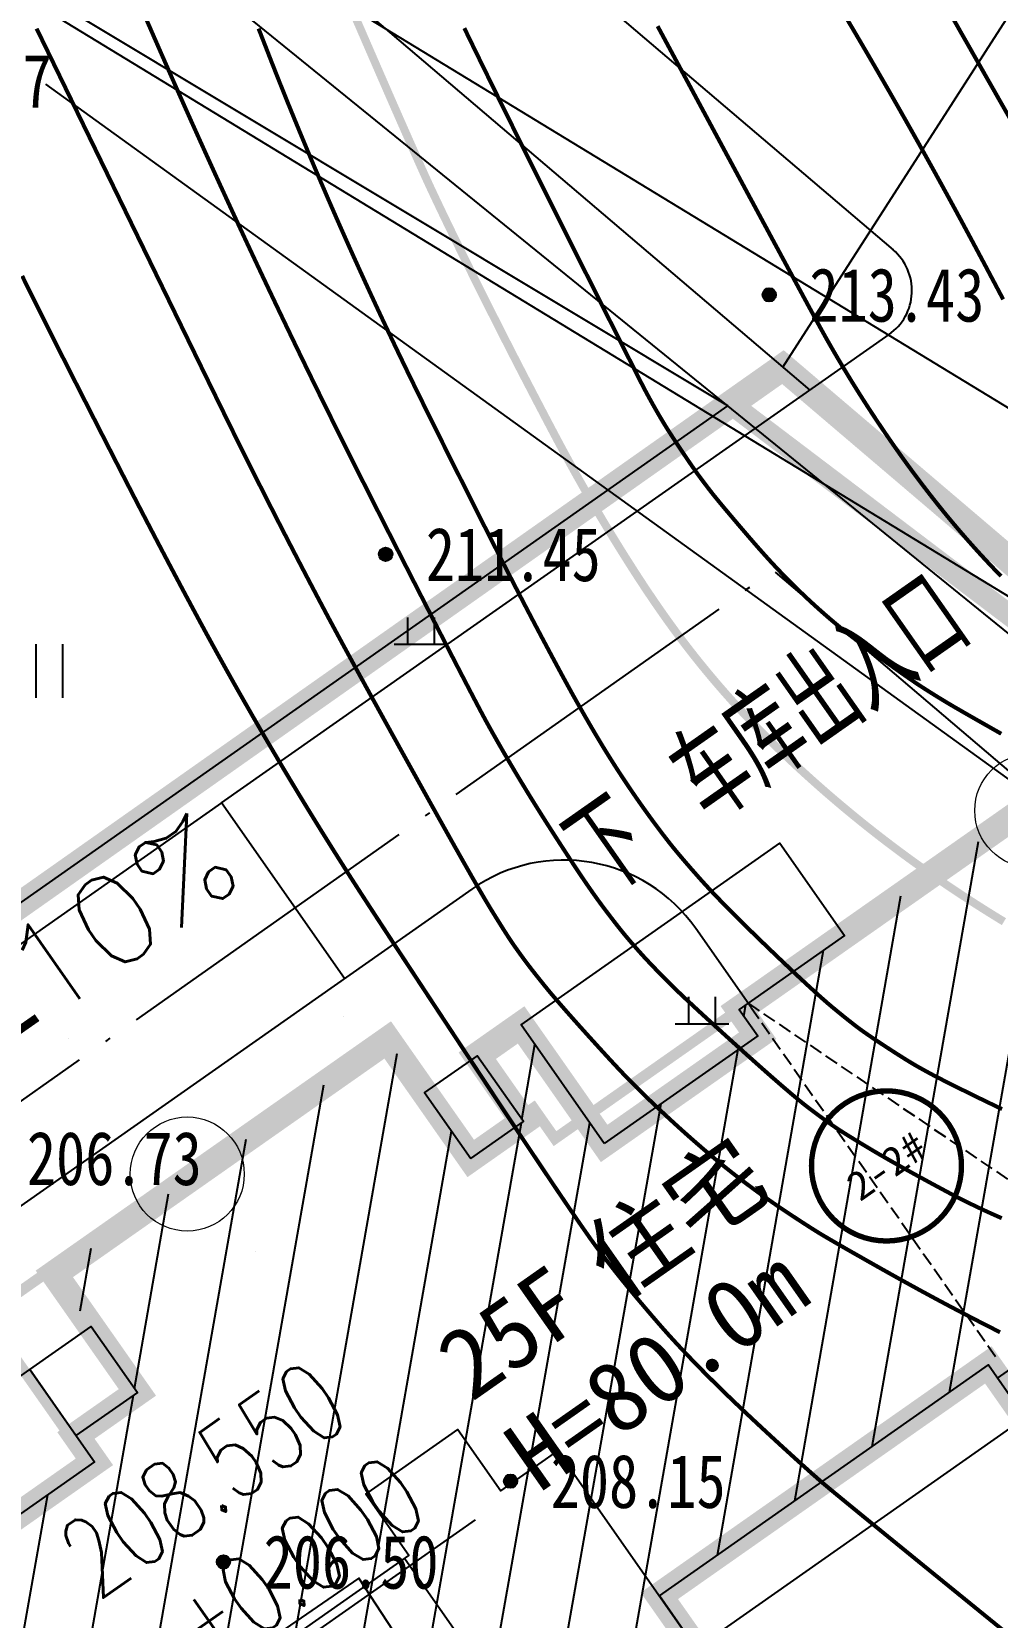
# Model space of a CAD drawing. Extents: x 36524600 to 36525730, y 2746759 to 2747713.
# Drawn here: x 36525026.23 to 36525044.26, y 2747404.21 to 2747433.79 of the extents above; entities that cross this region are included whole.
import ezdxf
from ezdxf.enums import TextEntityAlignment as Align

# ---------------------------------------------------------------- set-up
doc = ezdxf.new("R2010")
doc.units = 0
doc.header["$LTSCALE"] = 1000
doc.header["$MEASUREMENT"] = 0
for name, pattern in [('DASH', [0.35, 0.25, -0.1]), ('DOTE', [2.4200000000000004, 2, -0.2, 0.02, -0.2]), ('X2', [10, 8, -2])]:
    doc.linetypes.add(name, pattern=pattern)
for name, color, linetype in [('0-用地红线', 1, 'DOTE'), ('0-规划地下室', 2, 'Continuous'), ('0-规划建筑', 34, 'Continuous'), ('0-规划道路', 4, 'Continuous'), ('DGX', 251, 'Continuous'), ('DIM_COOR', 3, 'Continuous'), ('DIM_ELEV', 3, 'Continuous'), ('DIM_IDEN', 3, 'Continuous'), ('DIM_SYMB', 3, 'Continuous'), ('DLSS', 4, 'Continuous'), ('DMTZ', 3, 'Continuous'), ('GCD', 252, 'Continuous'), ('GXYZ', 2, 'Continuous'), ('PP-COM', 7, 'Continuous'), ('PP-DX-PT', 251, 'Continuous'), ('PUB_TEXT', 7, 'Continuous'), ('ZBTZ', 3, 'Continuous'), ('纵断_分栏线', 5, 'Continuous')]:
    doc.layers.add(name, color=color, linetype=linetype)
doc.layers.add('详细勘察布点方案1', color=96, linetype='Continuous', lineweight=5)
doc.styles.add('_TCH_DIM', font='SIMPLEX', dxfattribs={"bigfont": 'GBCBIG'})
doc.styles.add('正等线体', font='宋体.shx', dxfattribs={"bigfont": '@@gbcbig.shx'})
doc.styles.add('黑体', font='simhei.ttf')
doc.linetypes.add('10421', pattern='A,2,[150,AAA.SHX,S=0.5,R=0,X=0,Y=0.5],1e-11', length=2.00000000001)
doc.linetypes.add('1161', pattern='A,0,[149,AAA.SHX,S=0.15,R=0,X=0,Y=0],-1.6', length=1.6)
doc.linetypes.add('536', pattern='A,9.4,[169,AAA.SHX,S=1,R=0,X=0,Y=0.15],0.6', length=10)

# ---------------------------------------------------------------- blocks, each defined once
blk = doc.blocks.new('A$C0AB94B1E')
h = blk.add_hatch()
h.set_pattern_fill('ANSI31', color=253, scale=10)
h.set_pattern_definition([(45, (0, 0), (-0.8838834764831843, 0.8838834764831844), [])])
h.paths.add_polyline_path([(3.50000000372529, -2.250000007450581), (3.49999999627471, -1.05000001937151), (10.99999807029963, -1.049999993294477), (10.99999805912375, -2.249999992549419), (17.80000000074506, -2.25000000372529), (17.80000000819564, 3.849999994039536), (17.80000045523047, 3.849999982863665), (17.79999954625964, 7.049999997019768), (10.99999902397394, 7.049999989569187), (10.99999919906259, 6.4499999769032), (7.500000007450581, 6.449999995529652), (7.500000007450581, 9.149999991059303), (6.49999999627471, 9.149999983608723), (6.5, 7.649999976158142), (5.299996089190245, 7.649999979883432), (5.299996104091406, 10.34999999403954), (-2.299999997019768, 10.34999999403954), (-2.299999997019768, 7.649999983608723), (-3.700000006705523, 7.649999976158142), (-3.700000006705523, 7.049999985843897), (-9.49999999254942, 7.049999993294477), (-9.5, 7.049999997019768), (-14.49999999627471, 7.049999978393316), (-14.50000001117587, -2.250000014901161), (-10.70000000670552, -2.250000018626451), (-10.69999999925494, -1.05000001937151), (-3.49999999627471, -1.05000001937151), (-3.50000000372529, -2.250000014901161)])
at = {"layer": '0-规划建筑'}
blk.add_line((13.99999805912375, -1.349999994039536), (13.99999805912375, -2.25), dxfattribs=at)
at = {"layer": '0-规划建筑', "const_width": 0.5}
blk.add_lwpolyline([(3.50000000372529, -2.250000007450581), (3.49999999627471, -1.05000001937151), (10.99999807029963, -1.049999993294477), (10.99999805912375, -2.249999992549419), (17.80000000074506, -2.25000000372529), (17.80000000819564, 3.849999994039536), (17.80000045523047, 3.849999982863665), (17.79999954625964, 7.049999997019768), (10.99999902397394, 7.049999989569187), (10.99999919906259, 6.4499999769032), (7.500000007450581, 6.449999995529652), (7.500000007450581, 9.149999991059303), (6.49999999627471, 9.149999983608723), (6.5, 7.649999976158142), (5.299996089190245, 7.649999979883432), (5.299996104091406, 10.34999999403954), (-2.299999997019768, 10.34999999403954), (-2.299999997019768, 7.649999983608723), (-3.700000006705523, 7.649999976158142), (-3.700000006705523, 7.049999985843897), (-9.49999999254942, 7.049999993294477), (-9.5, 7.049999997019768), (-14.49999999627471, 7.049999978393316), (-14.50000001117587, -2.250000014901161), (-10.70000000670552, -2.250000018626451), (-10.69999999925494, -1.05000001937151), (-3.49999999627471, -1.05000001937151), (-3.50000000372529, -2.250000014901161)], close=True, dxfattribs=at)
at = {"layer": '0-规划建筑'}
for points in [[(-10.09999901801348, 9.149999506771564), (-3.700000006705523, 9.149999488145113), (-3.700000006705523, 7.049999985843897), (-10.09999902918935, 7.049999978393316)], [(-3.700000006705523, 9.149999488145113), (-2.299999993294477, 9.149999506771564), (-2.299999997019768, 7.649999983608723), (-3.700000006705523, 7.649999976158142)], [(5.299996089190245, 7.649999979883432), (6.5, 7.649999976158142), (6.49999999627471, 9.149999983608723), (5.299996100366116, 9.149999994784594)], [(7.500000007450581, 6.449999995529652), (7.500000007450581, 9.149999991059303), (13.40000006183982, 9.149999994784594), (13.40000488609076, 7.050000958144665), (10.99999805167317, 7.049999989569187), (10.99999805539846, 6.449999988079071)], [(-14.49999999627471, 7.049999978393316), (-9.5, 7.049999997019768), (-9.49999999254942, 3.849999990314245), (-14.49999999254942, 3.849999994039536)], [(-10.69999999552965, -1.05000001937151), (-3.500003688037395, -1.05000001937151), (-3.500003688037395, -2.249993093311787), (-10.69999999925494, -2.249993093311787)], [(10.99999806657434, -2.249999988824129), (3.50000000372529, -2.250000007450581), (3.49999999627471, -1.05000001937151), (10.99999807029963, -1.049999993294477)], [(-14.49999999254942, -1.350000008940697), (-10.69999999552965, -1.350000008940697), (-10.70000001043081, -2.250000022351742), (-14.49999999627471, -2.250000007450581)], [(10.99999805912375, -1.349999990314245), (17.80000000447035, -1.350000001490116), (17.80000000447035, -2.250000007450581), (10.99999806657434, -2.249999988824129)]]:
    blk.add_lwpolyline(points, close=True, dxfattribs=at)
for points in [[(-3.50000000372529, -2.250000014901161), (-3.499999992549419, 2.249999992549419), (0.09999999776482582, 2.249999985098839), (0.1000000052154064, 3.649999994784594), (2.199999995529652, 3.649999979883432), (2.200000006705523, 2.24999999627471), (3.500000007450581, 2.249999992549419), (3.500013515353203, -2.250000014901161)], [(-1.117587089538574e-08, -2.250000022351742), (3.725290298461914e-09, 2.249999988824129)]]:
    blk.add_lwpolyline(points, dxfattribs=at)
blk = doc.blocks.new('gc121')
at = {"color": 253}
for p, q in [((-0.5, -1), (-0.5, 1)), ((0.5, -1), (0.5, 1))]:
    blk.add_line(p, q, dxfattribs=at)
blk = doc.blocks.new('gc200')
h = blk.add_hatch(color=256)
edge = h.paths.add_edge_path()
edge.add_arc((0, -5.551115123125783e-17), 0.2500000000000001, 0, 360)
blk.add_circle((0, -5.551115123125783e-17), 0.2500000000000001)
blk = doc.blocks.new('dxt')
at = {"color": 253}
for p, q in [((36525033.24688219, 2747422.862805817, 212.0192870967021), (36525033.24688219, 2747422.362805817, 212.0192870967021)), ((36525033.74688219, 2747422.862805817, 212.0192870967021), (36525033.74688219, 2747422.362805817, 212.0192870967021)), ((36525032.99688219, 2747422.362805817, 212.0192870967021), (36525033.99688219, 2747422.362805817, 212.0192870967021)), ((36525038.49288545, 2747415.783216777, 212.8503412403397), (36525038.49288545, 2747415.283216777, 212.8503412403397)), ((36525038.99288545, 2747415.783216777, 212.8503412403397), (36525038.99288545, 2747415.283216777, 212.8503412403397)), ((36525038.24288545, 2747415.283216777, 212.8503412403397), (36525039.24288545, 2747415.283216777, 212.8503412403397))]:
    blk.add_line(p, q, dxfattribs=at)
at = {"color": 253, "linetype": 'Continuous', "const_width": 0.4, "flags": 128}
blk.add_lwpolyline([(36524922.61604883, 2747344.93800692), (36524949.84980333, 2747323.482457898), (36524956.19041754, 2747318.343128236), (36524981.12086248, 2747317.662737185), (36525049.0057507, 2747365.698391124), (36525057.08024363, 2747371.411938842), (36525063.17909683, 2747376.968154898), (36525066.0013711, 2747404.762423917), (36525064.28671034, 2747407.911012086), (36525064.28671034, 2747407.911012086), (36525039.283, 2747426.847)], close=True, dxfattribs=at)
at = {"layer": 'DGX', "color": 253, "linetype": 'Continuous', "flags": 128}
for points, const_width in [([(36525044.40997045, 2747403.935462628), (36525043.57094313, 2747404.616828216), (36525042.84927545, 2747405.203478874), (36525042.24496739, 2747405.6954146), (36525041.75801897, 2747406.092635396), (36525041.38843019, 2747406.395141261), (36525041.13620103, 2747406.602932195), (36525041.00133152, 2747406.716008198), (36525040.92064678, 2747406.786132635), (36525040.83097196, 2747406.865068872), (36525040.73230707, 2747406.95281691), (36525040.6246521, 2747407.049376748), (36525040.50800706, 2747407.154748386), (36525040.38237195, 2747407.268931824), (36525040.24774676, 2747407.391927063), (36525040.10413149, 2747407.523734101), (36525039.95977085, 2747407.65680703), (36525039.82290953, 2747407.78359994), (36525039.69354753, 2747407.904112831), (36525039.57168485, 2747408.018345702), (36525039.4573215, 2747408.126298555), (36525039.35045747, 2747408.227971388), (36525039.25109276, 2747408.323364201), (36525039.15922737, 2747408.412476996), (36525039.07323205, 2747408.496591686), (36525038.99147752, 2747408.576990187), (36525038.91396379, 2747408.653672497), (36525038.84069085, 2747408.726638619), (36525038.77165871, 2747408.79588855), (36525038.70686737, 2747408.861422292), (36525038.64631683, 2747408.923239845), (36525038.59000708, 2747408.981341207), (36525038.53591073, 2747409.037671761), (36525038.48200037, 2747409.094176884), (36525038.42827599, 2747409.150856577), (36525038.37473761, 2747409.20771084), (36525038.32138521, 2747409.264739674), (36525038.2682188, 2747409.321943077), (36525038.21523838, 2747409.379321051), (36525038.16244397, 2747409.436873595), (36525038.106744, 2747409.498372254), (36525038.04504696, 2747409.567588574), (36525037.97735284, 2747409.644522553), (36525037.90366165, 2747409.729174193), (36525037.82397339, 2747409.821543494), (36525037.73828806, 2747409.921630455), (36525037.64660565, 2747410.029435076), (36525037.54892617, 2747410.144957358), (36525037.44869483, 2747410.264691575), (36525037.34935683, 2747410.385132003), (36525037.25091218, 2747410.506278641), (36525037.15336088, 2747410.62813149), (36525037.05670293, 2747410.750690549), (36525036.96093833, 2747410.873955819), (36525036.86606707, 2747410.997927299), (36525036.77208916, 2747411.12260499), (36525036.65568864, 2747411.283228737), (36525036.49354956, 2747411.515038385), (36525036.28567192, 2747411.818033935), (36525036.03205571, 2747412.192215386), (36525035.73270093, 2747412.637582739), (36525035.38760759, 2747413.154135993), (36525034.99677569, 2747413.741875148), (36525034.56020521, 2747414.400800205), (36525034.12131052, 2747415.064652674), (36525033.72350595, 2747415.667174066), (36525033.36679151, 2747416.208364382), (36525033.05116718, 2747416.688223621), (36525032.77663298, 2747417.106751783), (36525032.5431889, 2747417.463948869), (36525032.35083494, 2747417.759814877), (36525032.1995711, 2747417.994349809), (36525032.06918347, 2747418.198425552), (36525031.93945811, 2747418.402913991), (36525031.81039503, 2747418.607815129), (36525031.68199424, 2747418.813128964), (36525031.55425572, 2747419.018855496), (36525031.42717948, 2747419.224994726), (36525031.30076551, 2747419.431546654), (36525031.17501384, 2747419.638511279), (36525031.04992965, 2747419.845879998), (36525030.92551815, 2747420.053644207), (36525030.80177934, 2747420.261803907), (36525030.67871324, 2747420.470359097), (36525030.55631983, 2747420.679309778), (36525030.43459912, 2747420.88865595), (36525030.31355111, 2747421.098397612), (36525030.19317578, 2747421.308534764), (36525030.07347814, 2747421.519058671), (36525029.95446316, 2747421.729960599), (36525029.83613086, 2747421.941240547), (36525029.71848121, 2747422.152898515), (36525029.60151424, 2747422.364934503), (36525029.48522993, 2747422.577348512), (36525029.36962829, 2747422.79014054), (36525029.25470932, 2747423.003310589), (36525029.14022373, 2747423.216915311), (36525029.02592226, 2747423.431011361), (36525028.91180491, 2747423.645598737), (36525028.79787167, 2747423.860677441), (36525028.68412255, 2747424.076247471), (36525028.57055754, 2747424.292308828), (36525028.45717666, 2747424.508861513), (36525028.34397987, 2747424.725905524), (36525028.22510921, 2747424.954830253), (36525028.09470668, 2747425.207025089), (36525027.95277227, 2747425.482490033), (36525027.79930598, 2747425.781225084), (36525027.6343078, 2747426.103230243), (36525027.45777775, 2747426.448505509), (36525027.26971582, 2747426.817050883), (36525027.07012201, 2747427.208866364), (36525026.8652235, 2747427.612546408), (36525026.66124745, 2747428.016685469), (36525026.45819386, 2747428.421283546), (36525026.25606275, 2747428.826340641), (36525026.05485409, 2747429.231856752)], 0.075), ([(36525044.30885465, 2747409.530160014), (36525044.21317574, 2747409.578435336), (36525044.11759657, 2747409.62691094), (36525044.02211881, 2747409.675585977), (36525043.92674412, 2747409.724459601), (36525043.8314725, 2747409.773531812), (36525043.73630397, 2747409.82280261), (36525043.64123851, 2747409.872271995), (36525043.54627612, 2747409.921939966), (36525043.45141681, 2747409.971806525), (36525043.35666058, 2747410.021871671), (36525043.26200908, 2747410.072134529), (36525043.16746395, 2747410.122594224), (36525043.0730252, 2747410.173250758), (36525042.97869283, 2747410.224104129), (36525042.88446683, 2747410.275154338), (36525042.79034722, 2747410.326401385), (36525042.69633397, 2747410.377845269), (36525042.60242712, 2747410.429485991), (36525042.50588234, 2747410.48285073), (36525042.40395536, 2747410.539466667), (36525042.29664616, 2747410.599333801), (36525042.18395475, 2747410.662452132), (36525042.06588113, 2747410.72882166), (36525041.94242531, 2747410.798442386), (36525041.81358728, 2747410.871314309), (36525041.67936703, 2747410.947437429), (36525041.5479776, 2747411.022178516), (36525041.42763203, 2747411.09090434), (36525041.31833032, 2747411.153614901), (36525041.22007246, 2747411.210310198), (36525041.13285846, 2747411.260990233), (36525041.0566883, 2747411.305655005), (36525040.99156201, 2747411.344304514), (36525040.93747956, 2747411.376938758), (36525040.88602024, 2747411.408630688), (36525040.82876331, 2747411.444453251), (36525040.76570875, 2747411.484406445), (36525040.69685659, 2747411.52849027), (36525040.62220681, 2747411.576704729), (36525040.54175942, 2747411.629049819), (36525040.45551442, 2747411.685525542), (36525040.3634718, 2747411.746131897), (36525040.26875811, 2747411.809121124), (36525040.17449989, 2747411.872745465), (36525040.08069716, 2747411.937004919), (36525039.98734988, 2747412.001899486), (36525039.89445809, 2747412.067429167), (36525039.80202177, 2747412.13359396), (36525039.71004093, 2747412.200393868), (36525039.61851556, 2747412.267828888), (36525039.5274933, 2747412.335929298), (36525039.43702179, 2747412.404725375), (36525039.34710104, 2747412.474217118), (36525039.25773104, 2747412.544404527), (36525039.16891178, 2747412.615287602), (36525039.08064328, 2747412.686866344), (36525038.99292553, 2747412.759140753), (36525038.90575853, 2747412.832110827), (36525038.81941102, 2747412.905319397), (36525038.73415171, 2747412.978309292), (36525038.64998061, 2747413.051080512), (36525038.56689773, 2747413.123633057), (36525038.48490307, 2747413.195966927), (36525038.40399661, 2747413.268082121), (36525038.32417836, 2747413.339978641), (36525038.24544833, 2747413.411656485), (36525038.16886856, 2747413.481944297), (36525038.09550113, 2747413.549670718), (36525038.02534603, 2747413.614835748), (36525037.95840327, 2747413.677439386), (36525037.89467283, 2747413.737481635), (36525037.83415473, 2747413.794962493), (36525037.77684896, 2747413.84988196), (36525037.72275553, 2747413.902240036), (36525037.67035386, 2747413.953403085), (36525037.6181234, 2747414.00473747), (36525037.56606413, 2747414.056243191), (36525037.51417609, 2747414.107920248), (36525037.46245924, 2747414.159768641), (36525037.41091359, 2747414.211788371), (36525037.35953914, 2747414.263979436), (36525037.30833592, 2747414.316341838), (36525037.2520939, 2747414.3747256), (36525037.18560313, 2747414.444980749), (36525037.10886358, 2747414.527107284), (36525037.02187528, 2747414.621105205), (36525036.92463822, 2747414.726974512), (36525036.81715239, 2747414.844715206), (36525036.6994178, 2747414.974327285), (36525036.57143444, 2747415.115810751), (36525036.44286975, 2747415.258703644), (36525036.32339114, 2747415.392544006), (36525036.21299862, 2747415.517331836), (36525036.11169219, 2747415.633067135), (36525036.01947184, 2747415.739749902), (36525035.93633758, 2747415.837380138), (36525035.86228941, 2747415.925957843), (36525035.79732732, 2747416.005483016), (36525035.73889395, 2747416.078213925), (36525035.68443193, 2747416.146408839), (36525035.63394126, 2747416.210067757), (36525035.58742193, 2747416.269190679), (36525035.54487396, 2747416.323777605), (36525035.50629734, 2747416.373828536), (36525035.47169207, 2747416.41934347), (36525035.44105816, 2747416.460322409), (36525035.41247826, 2747416.499082156), (36525035.38403504, 2747416.537939516), (36525035.35572851, 2747416.576894488), (36525035.32755866, 2747416.615947073), (36525035.29952549, 2747416.655097271), (36525035.27162901, 2747416.694345082), (36525035.24386922, 2747416.733690505), (36525035.2162461, 2747416.773133541), (36525035.18567767, 2747416.817841592), (36525035.14908194, 2747416.872982061), (36525035.10645889, 2747416.938554949), (36525035.05780853, 2747417.014560255), (36525035.00313086, 2747417.100997979), (36525034.94242588, 2747417.197868122), (36525034.87569358, 2747417.305170682), (36525034.80293398, 2747417.422905661), (36525034.71358153, 2747417.57115488), (36525034.5970707, 2747417.770000161), (36525034.45340149, 2747418.019441503), (36525034.2825739, 2747418.319478907), (36525034.08458793, 2747418.670112372), (36525033.85944358, 2747419.071341899), (36525033.60714085, 2747419.523167488), (36525033.32767974, 2747420.025589138), (36525033.04611292, 2747420.533203256), (36525032.7874931, 2747421.000606245), (36525032.55182026, 2747421.427798108), (36525032.33909439, 2747421.814778842), (36525032.14931552, 2747422.161548449), (36525031.98248363, 2747422.468106928), (36525031.83859871, 2747422.73445428), (36525031.71766078, 2747422.960590503), (36525031.60837959, 2747423.166716856), (36525031.49946485, 2747423.373034596), (36525031.39091659, 2747423.579543723), (36525031.28273479, 2747423.786244236), (36525031.17491946, 2747423.993136135), (36525031.0674706, 2747424.200219422), (36525030.96038821, 2747424.407494094), (36525030.85367228, 2747424.614960154), (36525030.74732416, 2747424.822614993), (36525030.64134519, 2747425.030456003), (36525030.53573536, 2747425.238483187), (36525030.43049467, 2747425.446696542), (36525030.32562313, 2747425.65509607), (36525030.22112074, 2747425.863681771), (36525030.11698749, 2747426.072453644), (36525030.01322338, 2747426.281411689), (36525029.87471953, 2747426.562459798), (36525029.66636705, 2747426.987501862), (36525029.38816593, 2747427.556537882), (36525029.04011618, 2747428.269567857), (36525028.6222178, 2747429.126591789), (36525028.13447079, 2747430.127609675), (36525027.57687514, 2747431.272621517), (36525026.94943087, 2747432.561627314), (36525026.32483547, 2747433.845460314)], 0.075), ([(36525044.34044725, 2747411.657368271), (36525044.24382343, 2747411.699935117), (36525044.16029881, 2747411.737098696), (36525044.08987337, 2747411.768859008), (36525044.03254713, 2747411.795216052), (36525043.98180446, 2747411.818942302), (36525043.93112975, 2747411.842810232), (36525043.88052297, 2747411.866819843), (36525043.82998415, 2747411.890971133), (36525043.77951328, 2747411.915264103), (36525043.72911036, 2747411.939698752), (36525043.67877539, 2747411.964275082), (36525043.62850837, 2747411.988993092), (36525043.57219107, 2747412.017258971), (36525043.50370526, 2747412.052478909), (36525043.42305096, 2747412.094652907), (36525043.33022816, 2747412.143780964), (36525043.22523685, 2747412.19986308), (36525043.10807703, 2747412.262899256), (36525042.97874872, 2747412.332889491), (36525042.8372519, 2747412.409833786), (36525042.69289713, 2747412.488822843), (36525042.55499495, 2747412.56494737), (36525042.42354535, 2747412.638207363), (36525042.29854835, 2747412.708602825), (36525042.18000393, 2747412.776133755), (36525042.06791212, 2747412.840800152), (36525041.96227288, 2747412.902602018), (36525041.86308624, 2747412.961539351), (36525041.77020294, 2747413.017356668), (36525041.68347375, 2747413.069798484), (36525041.60289865, 2747413.118864798), (36525041.52847766, 2747413.164555612), (36525041.46021076, 2747413.206870924), (36525041.39809797, 2747413.245810736), (36525041.34213928, 2747413.281375045), (36525041.29233469, 2747413.313563854), (36525041.24295847, 2747413.346355354), (36525041.18828491, 2747413.383727738), (36525041.128314, 2747413.425681005), (36525041.06304573, 2747413.472215155), (36525040.99248011, 2747413.523330188), (36525040.91661715, 2747413.579026105), (36525040.83545684, 2747413.639302905), (36525040.74899918, 2747413.704160588), (36525040.64988932, 2747413.781172701), (36525040.53077242, 2747413.87791279), (36525040.39164846, 2747413.994380853), (36525040.23251747, 2747414.130576893), (36525040.05337944, 2747414.286500908), (36525039.85423435, 2747414.462152897), (36525039.63508223, 2747414.657532863), (36525039.39592305, 2747414.872640804), (36525039.15743091, 2747415.088532944), (36525038.94027989, 2747415.286265504), (36525038.74446997, 2747415.465838484), (36525038.57000116, 2747415.627251886), (36525038.41687347, 2747415.770505709), (36525038.28508689, 2747415.895599952), (36525038.17464142, 2747416.002534616), (36525038.08553706, 2747416.0913097), (36525038.00966394, 2747416.168618341), (36525037.93891218, 2747416.241153672), (36525037.8732818, 2747416.308915695), (36525037.81277278, 2747416.371904408), (36525037.75738513, 2747416.430119812), (36525037.70711884, 2747416.483561906), (36525037.66197392, 2747416.532230692), (36525037.62195036, 2747416.576126169), (36525037.58457556, 2747416.617708516), (36525037.54737692, 2747416.659437912), (36525037.51035443, 2747416.701314358), (36525037.47350809, 2747416.743337853), (36525037.4368379, 2747416.785508398), (36525037.40034387, 2747416.827825992), (36525037.36402598, 2747416.870290637), (36525037.32788426, 2747416.91290233), (36525037.28987974, 2747416.95849535), (36525037.24797351, 2747417.009903972), (36525037.20216556, 2747417.067128197), (36525037.15245589, 2747417.130168025), (36525037.09884451, 2747417.199023455), (36525037.0413314, 2747417.273694489), (36525036.97991658, 2747417.354181124), (36525036.91460004, 2747417.440483363), (36525036.84579614, 2747417.532909104), (36525036.77391924, 2747417.631766244), (36525036.69896934, 2747417.737054785), (36525036.62094644, 2747417.848774727), (36525036.53985053, 2747417.966926069), (36525036.45568163, 2747418.091508811), (36525036.36843973, 2747418.222522954), (36525036.27812482, 2747418.359968497), (36525036.1882995, 2747418.497767337), (36525036.10252635, 2747418.629841367), (36525036.02080538, 2747418.756190589), (36525035.94313658, 2747418.876815002), (36525035.86951996, 2747418.991714606), (36525035.79995551, 2747419.100889402), (36525035.73444324, 2747419.204339388), (36525035.67298314, 2747419.302064566), (36525035.61370035, 2747419.397019435), (36525035.55471997, 2747419.492158494), (36525035.49604203, 2747419.587481746), (36525035.43766651, 2747419.682989188), (36525035.37959342, 2747419.77868082), (36525035.32182276, 2747419.874556645), (36525035.26435451, 2747419.97061666), (36525035.2071887, 2747420.066860866), (36525035.1503276, 2747420.163285407), (36525035.09377349, 2747420.259886428), (36525035.03752637, 2747420.356663929), (36525034.98158623, 2747420.453617909), (36525034.9259531, 2747420.550748369), (36525034.87062694, 2747420.648055308), (36525034.81560779, 2747420.745538727), (36525034.76089561, 2747420.843198625), (36525034.69479335, 2747420.963998737), (36525034.60560393, 2747421.130902795), (36525034.49332733, 2747421.343910799), (36525034.35796358, 2747421.60302275), (36525034.19951266, 2747421.908238647), (36525034.01797457, 2747422.259558491), (36525033.81334931, 2747422.656982281), (36525033.5856369, 2747423.100510018), (36525033.35245036, 2747423.555717002), (36525033.13140277, 2747423.988178533), (36525032.92249411, 2747424.397894611), (36525032.72572439, 2747424.784865236), (36525032.54109361, 2747425.149090409), (36525032.36860176, 2747425.490570129), (36525032.20824885, 2747425.809304397), (36525032.06003489, 2747426.105293211), (36525031.91817382, 2747426.390048055), (36525031.77687963, 2747426.675080408), (36525031.6361523, 2747426.960390272), (36525031.49599186, 2747427.245977646), (36525031.35639828, 2747427.53184253), (36525031.21737157, 2747427.817984925), (36525031.07891173, 2747428.104404829), (36525030.94101876, 2747428.391102244), (36525030.80369483, 2747428.678072654), (36525030.6669421, 2747428.965311543), (36525030.53076057, 2747429.252818912), (36525030.39515025, 2747429.54059476), (36525030.26011113, 2747429.828639088), (36525030.12564322, 2747430.116951896), (36525029.9917465, 2747430.405533183), (36525029.858421, 2747430.694382949), (36525029.72566879, 2747430.983496645), (36525029.59349196, 2747431.272869722), (36525029.46189054, 2747431.562502179), (36525029.3308645, 2747431.852394016), (36525029.20041386, 2747432.142545233), (36525029.07053861, 2747432.43295583), (36525028.94123875, 2747432.723625807), (36525028.81251428, 2747433.014555165), (36525028.67557012, 2747433.325713194), (36525028.52161118, 2747433.677069188), (36525028.35063747, 2747434.068623145)], 0.075), ([(36525044.34542984, 2747413.692155262), (36525044.25620037, 2747413.734601025), (36525044.16634186, 2747413.777581677), (36525044.07585432, 2747413.821097217), (36525043.98473774, 2747413.865147645), (36525043.89299213, 2747413.909732961), (36525043.80061749, 2747413.954853165), (36525043.70761381, 2747414.000508258), (36525043.61715171, 2747414.045099346), (36525043.53240182, 2747414.087027536), (36525043.45336413, 2747414.126292829), (36525043.38003865, 2747414.162895225), (36525043.31242537, 2747414.196834723), (36525043.25052428, 2747414.228111324), (36525043.19433541, 2747414.256725028), (36525043.14385873, 2747414.282675833), (36525043.09630152, 2747414.307412011), (36525043.04887103, 2747414.332381828), (36525043.00156726, 2747414.357585285), (36525042.95439022, 2747414.383022382), (36525042.9073399, 2747414.408693119), (36525042.86041631, 2747414.434597497), (36525042.81361944, 2747414.460735514), (36525042.76694929, 2747414.487107171), (36525042.71763789, 2747414.51559104), (36525042.66291726, 2747414.548065692), (36525042.60278741, 2747414.584531127), (36525042.53724833, 2747414.624987346), (36525042.46630001, 2747414.669434347), (36525042.38994247, 2747414.717872132), (36525042.30817571, 2747414.7703007), (36525042.22099971, 2747414.826720051), (36525042.13403727, 2747414.883470323), (36525042.05291118, 2747414.936891651), (36525041.97762144, 2747414.986984036), (36525041.90816803, 2747415.033747479), (36525041.84455097, 2747415.077181978), (36525041.78677026, 2747415.117287535), (36525041.73482589, 2747415.154064148), (36525041.68871787, 2747415.187511818), (36525041.64305733, 2747415.221573015), (36525041.59245542, 2747415.260190208), (36525041.53691213, 2747415.303363396), (36525041.47642747, 2747415.351092581), (36525041.41100142, 2747415.403377761), (36525041.340634, 2747415.460218937), (36525041.2653252, 2747415.521616109), (36525041.18507503, 2747415.587569277), (36525041.0939222, 2747415.664597748), (36525040.98590544, 2747415.759220832), (36525040.86102474, 2747415.871438527), (36525040.7192801, 2747416.001250834), (36525040.56067154, 2747416.148657753), (36525040.38519903, 2747416.313659283), (36525040.19286259, 2747416.496255425), (36525039.98366223, 2747416.696446179), (36525039.77345932, 2747416.899320581), (36525039.5781153, 2747417.089967663), (36525039.39763016, 2747417.268387428), (36525039.23200389, 2747417.434579876), (36525039.0812365, 2747417.588545005), (36525038.94532799, 2747417.730282817), (36525038.82427835, 2747417.85979331), (36525038.7180876, 2747417.977076486), (36525038.62262864, 2747418.084953701), (36525038.53377437, 2747418.186246315), (36525038.45152481, 2747418.280954326), (36525038.37587994, 2747418.369077735), (36525038.30683978, 2747418.450616541), (36525038.24440432, 2747418.525570746), (36525038.18857355, 2747418.593940348), (36525038.1393475, 2747418.655725348), (36525038.09355287, 2747418.714321395), (36525038.04801638, 2747418.77312414), (36525038.00273804, 2747418.832133583), (36525037.95771787, 2747418.891349723), (36525037.91295583, 2747418.95077256), (36525037.86845195, 2747419.010402094), (36525037.82420621, 2747419.070238326), (36525037.78021862, 2747419.130281255), (36525037.73647636, 2747419.190509606), (36525037.69296659, 2747419.250902103), (36525037.64968931, 2747419.311458746), (36525037.60664453, 2747419.372179536), (36525037.56383223, 2747419.433064471), (36525037.52125242, 2747419.494113552), (36525037.47890512, 2747419.55532678), (36525037.4367903, 2747419.616704153), (36525037.39491043, 2747419.678242079), (36525037.35326797, 2747419.739936964), (36525037.3118629, 2747419.801788808), (36525037.27069524, 2747419.863797611), (36525037.22976498, 2747419.925963373), (36525037.18907213, 2747419.988286094), (36525037.14861668, 2747420.050765775), (36525037.10839863, 2747420.113402414), (36525037.06842034, 2747420.176192346), (36525037.02868412, 2747420.239131902), (36525036.98919001, 2747420.302221084), (36525036.94993799, 2747420.365459891), (36525036.91092806, 2747420.428848324), (36525036.87216023, 2747420.492386382), (36525036.83363448, 2747420.556074064), (36525036.79535083, 2747420.619911373), (36525036.7560599, 2747420.686000207), (36525036.71451231, 2747420.756442471), (36525036.67070806, 2747420.831238162), (36525036.62464716, 2747420.910387281), (36525036.57632959, 2747420.993889829), (36525036.52575536, 2747421.081745805), (36525036.47292448, 2747421.173955209), (36525036.41783693, 2747421.270518041), (36525036.35744229, 2747421.377586429), (36525036.28869008, 2747421.501312501), (36525036.21158032, 2747421.641696256), (36525036.126113, 2747421.798737694), (36525036.03228812, 2747421.972436816), (36525035.93010569, 2747422.16279362), (36525035.81956569, 2747422.369808109), (36525035.70066814, 2747422.593480282), (36525035.5739172, 2747422.833548296), (36525035.43981705, 2747423.089750313), (36525035.29836767, 2747423.362086333), (36525035.14956908, 2747423.650556354), (36525034.99342127, 2747423.955160378), (36525034.82992425, 2747424.275898403), (36525034.65907801, 2747424.612770432), (36525034.48088256, 2747424.965776461), (36525034.30344644, 2747425.318480312), (36525034.13487825, 2747425.654445801), (36525033.97517797, 2747425.973672929), (36525033.82434559, 2747426.276161696), (36525033.68238113, 2747426.561912101), (36525033.54928458, 2747426.830924145), (36525033.42505595, 2747427.083197827), (36525033.30969523, 2747427.318733149), (36525033.19912119, 2747427.546066165), (36525033.0892526, 2747427.773732932), (36525032.98008946, 2747428.00173345), (36525032.87163177, 2747428.230067719), (36525032.76387954, 2747428.458735738), (36525032.65683275, 2747428.687737509), (36525032.55049141, 2747428.91707303), (36525032.44485552, 2747429.146742302), (36525032.3399291, 2747429.376736564), (36525032.23571614, 2747429.607047055), (36525032.13221667, 2747429.837673776), (36525032.02943067, 2747430.068616726), (36525031.92735816, 2747430.299875905), (36525031.82599911, 2747430.531451313), (36525031.72535355, 2747430.76334295), (36525031.62542145, 2747430.995550817), (36525031.52620663, 2747431.228066055), (36525031.42771288, 2747431.460879806), (36525031.3299402, 2747431.69399207), (36525031.23288858, 2747431.927402848), (36525031.13655803, 2747432.161112139), (36525031.04094855, 2747432.395119944), (36525030.94606014, 2747432.629426261), (36525030.85189281, 2747432.864031092), (36525030.70888285, 2747433.227013645), (36525030.46746658, 2747433.846453127)], 0.075), ([(36525044.38061947, 2747417.188678252), (36525044.28302072, 2747417.248173219), (36525044.18568665, 2747417.308104546), (36525044.08861724, 2747417.368472233), (36525043.9918125, 2747417.429276279), (36525043.89521, 2747417.490561527), (36525043.79874734, 2747417.552372816), (36525043.70242451, 2747417.614710147), (36525043.60624152, 2747417.677573521), (36525043.51019835, 2747417.740962936), (36525043.41429503, 2747417.804878393), (36525043.31853153, 2747417.869319892), (36525043.22290787, 2747417.934287434), (36525043.12761632, 2747417.999659966), (36525043.03284915, 2747418.06531644), (36525042.93860637, 2747418.131256854), (36525042.84488796, 2747418.197481209), (36525042.75169395, 2747418.263989506), (36525042.65902432, 2747418.330781744), (36525042.56687907, 2747418.397857923), (36525042.4752582, 2747418.465218042), (36525042.38407015, 2747418.532941787), (36525042.29322336, 2747418.60110884), (36525042.20271781, 2747418.669719201), (36525042.11255351, 2747418.738772871), (36525042.02273046, 2747418.80826985), (36525041.93324867, 2747418.878210138), (36525041.84410812, 2747418.948593734), (36525041.75530882, 2747419.01942064), (36525041.66685937, 2747419.090683959), (36525041.57876837, 2747419.162376801), (36525041.49103582, 2747419.234499163), (36525041.40366172, 2747419.307051047), (36525041.31664606, 2747419.380032453), (36525041.22998885, 2747419.453443379), (36525041.14369009, 2747419.527283827), (36525041.05774978, 2747419.601553796), (36525040.97217623, 2747419.67624606), (36525040.88697778, 2747419.751353392), (36525040.80215442, 2747419.826875791), (36525040.71770614, 2747419.902813259), (36525040.63363296, 2747419.979165793), (36525040.54993486, 2747420.055933396), (36525040.46661186, 2747420.133116066), (36525040.38366395, 2747420.210713805), (36525040.30114183, 2747420.288743721), (36525040.21909618, 2747420.367222925), (36525040.13752702, 2747420.446151417), (36525040.05643434, 2747420.525529196), (36525039.97581815, 2747420.605356264), (36525039.89567844, 2747420.68563262), (36525039.81601521, 2747420.766358264), (36525039.73682847, 2747420.847533195), (36525039.65815569, 2747420.929186405), (36525039.58003439, 2747421.011346882), (36525039.50246454, 2747421.094014627), (36525039.42544616, 2747421.17718964), (36525039.34897923, 2747421.26087192), (36525039.27306378, 2747421.345061469), (36525039.19769978, 2747421.429758285), (36525039.12288724, 2747421.514962369), (36525039.04863919, 2747421.600658796), (36525038.97496863, 2747421.686832641), (36525038.90187556, 2747421.773483905), (36525038.82935999, 2747421.860612587), (36525038.75742193, 2747421.948218687), (36525038.68606136, 2747422.036302205), (36525038.61527829, 2747422.124863142), (36525038.54507272, 2747422.213901496), (36525038.47545685, 2747422.303401678), (36525038.4064429, 2747422.393348094), (36525038.33803087, 2747422.483740744), (36525038.27022076, 2747422.574579629), (36525038.20301257, 2747422.665864748), (36525038.1364063, 2747422.757596102), (36525038.07040194, 2747422.849773691), (36525038.0049995, 2747422.942397514), (36525037.94003835, 2747423.035543653), (36525037.87535784, 2747423.12928819), (36525037.810958, 2747423.223631124), (36525037.7468388, 2747423.318572457), (36525037.68300026, 2747423.414112187), (36525037.61944237, 2747423.510250315), (36525037.55616513, 2747423.60698684), (36525037.49316855, 2747423.704321763), (36525037.43052834, 2747423.801973296), (36525037.36832026, 2747423.899659649), (36525037.30654427, 2747423.997380825), (36525037.24520041, 2747424.095136821), (36525037.18428865, 2747424.192927639), (36525037.12380901, 2747424.290753277), (36525037.06376148, 2747424.388613737), (36525037.00414605, 2747424.486509019), (36525036.94491026, 2747424.584517995), (36525036.88600159, 2747424.682719542), (36525036.82742006, 2747424.781113658), (36525036.76916566, 2747424.879700343), (36525036.71123839, 2747424.978479599), (36525036.65363825, 2747425.077451424), (36525036.59636524, 2747425.176615818), (36525036.53941938, 2747425.275972783), (36525036.48280313, 2747425.375517946), (36525036.426519, 2747425.475246937), (36525036.370567, 2747425.575159757), (36525036.31494712, 2747425.675256406), (36525036.25965936, 2747425.775536882), (36525036.20470373, 2747425.876001187), (36525036.15008021, 2747425.97664932), (36525036.09578882, 2747426.077481282), (36525036.03838617, 2747426.184921543), (36525035.97442888, 2747426.305394573), (36525035.90391696, 2747426.438900372), (36525035.8268504, 2747426.585438942), (36525035.7432292, 2747426.745010281), (36525035.65305335, 2747426.917614389), (36525035.55632287, 2747427.103251267), (36525035.45303775, 2747427.301920915), (36525035.34511192, 2747427.510384397), (36525035.23445929, 2747427.725402779), (36525035.12107986, 2747427.94697606), (36525035.00497364, 2747428.17510424), (36525034.88614063, 2747428.40978732), (36525034.76458082, 2747428.651025299), (36525034.64029422, 2747428.898818177), (36525034.51328081, 2747429.153165955), (36525034.38785768, 2747429.405555975), (36525034.26834191, 2747429.647475581), (36525034.15473348, 2747429.878924772), (36525034.04703239, 2747430.099903548), (36525033.94523865, 2747430.310411909), (36525033.84935226, 2747430.510449856), (36525033.75937322, 2747430.700017388), (36525033.67530152, 2747430.879114505), (36525033.58188311, 2747431.08219216), (36525033.46386394, 2747431.343701304), (36525033.32124399, 2747431.663641938), (36525033.15402327, 2747432.042014061), (36525032.9622018, 2747432.478817674), (36525032.74577955, 2747432.974052777), (36525032.50475653, 2747433.527719369), (36525032.23913275, 2747434.13981745)], 0.1500000059604645), ([(36525044.3311618, 2747420.692912467), (36525044.04915963, 2747420.852975229), (36525043.81464118, 2747420.986459529), (36525043.62760644, 2747421.093365368), (36525043.48805542, 2747421.173692744), (36525043.39598811, 2747421.227441659), (36525043.32776072, 2747421.268060065), (36525043.25972946, 2747421.308995914), (36525043.19189433, 2747421.350249205), (36525043.12425533, 2747421.391819939), (36525043.05681245, 2747421.433708116), (36525042.98956571, 2747421.475913737), (36525042.92251509, 2747421.5184368), (36525042.85566059, 2747421.561277306), (36525042.78504952, 2747421.607424737), (36525042.70672916, 2747421.659868575), (36525042.62069951, 2747421.718608821), (36525042.52696057, 2747421.783645475), (36525042.42551234, 2747421.854978536), (36525042.31635483, 2747421.932608005), (36525042.19948803, 2747422.016533881), (36525042.07491194, 2747422.106756165), (36525041.95068713, 2747422.197447897), (36525041.83487418, 2747422.282782119), (36525041.7274731, 2747422.36275883), (36525041.62848386, 2747422.43737803), (36525041.53790649, 2747422.50663972), (36525041.45574097, 2747422.5705439), (36525041.38198732, 2747422.629090569), (36525041.31664552, 2747422.682279727), (36525041.25566748, 2747422.732971977), (36525041.1950051, 2747422.784027921), (36525041.13465837, 2747422.835447559), (36525041.0746273, 2747422.887230891), (36525041.01491189, 2747422.939377917), (36525040.95551214, 2747422.991888637), (36525040.89642804, 2747423.044763051), (36525040.8376596, 2747423.09800116), (36525040.77921547, 2747423.151595082), (36525040.72110428, 2747423.205536939), (36525040.66332604, 2747423.25982673), (36525040.60588074, 2747423.314464456), (36525040.5487684, 2747423.369450116), (36525040.49198901, 2747423.424783711), (36525040.43554256, 2747423.48046524), (36525040.37942906, 2747423.536494703), (36525040.32365676, 2747423.592863811), (36525040.26823391, 2747423.649564272), (36525040.21316052, 2747423.706596087), (36525040.15843658, 2747423.763959256), (36525040.1040621, 2747423.821653779), (36525040.05003706, 2747423.879679655), (36525039.99636149, 2747423.938036885), (36525039.94303536, 2747423.996725469), (36525039.88787185, 2747424.058175427), (36525039.82868413, 2747424.12481678), (36525039.76547218, 2747424.196649529), (36525039.69823601, 2747424.273673671), (36525039.62697563, 2747424.35588921), (36525039.55169102, 2747424.443296142), (36525039.4723822, 2747424.53589447), (36525039.38904914, 2747424.633684193), (36525039.30713854, 2747424.730217995), (36525039.23209705, 2747424.819048558), (36525039.16392466, 2747424.900175883), (36525039.10262138, 2747424.973599971), (36525039.04818721, 2747425.039320821), (36525039.00062215, 2747425.097338433), (36525038.95992619, 2747425.147652807), (36525038.92609934, 2747425.190263943), (36525038.89578097, 2747425.229079649), (36525038.86561045, 2747425.268007732), (36525038.83558778, 2747425.307048192), (36525038.80571298, 2747425.346201029), (36525038.77598603, 2747425.385466243), (36525038.74640693, 2747425.424843834), (36525038.71697568, 2747425.464333802), (36525038.6876923, 2747425.503936148), (36525038.65688645, 2747425.546233202), (36525038.62288783, 2747425.593807299), (36525038.58569644, 2747425.646658437), (36525038.54531229, 2747425.704786616), (36525038.50173535, 2747425.768191838), (36525038.45496565, 2747425.836874101), (36525038.40500318, 2747425.910833405), (36525038.35184793, 2747425.990069752), (36525038.29892658, 2747426.069462223), (36525038.24966578, 2747426.1438899), (36525038.20406553, 2747426.213352786), (36525038.16212584, 2747426.277850878), (36525038.1238467, 2747426.337384178), (36525038.08922812, 2747426.391952686), (36525038.05827009, 2747426.441556401), (36525038.03097261, 2747426.486195322), (36525038.00558719, 2747426.528399551), (36525037.98036532, 2747426.570699185), (36525037.95530702, 2747426.613094224), (36525037.93041228, 2747426.655584669), (36525037.90568109, 2747426.69817052), (36525037.88111347, 2747426.740851776), (36525037.8567094, 2747426.783628437), (36525037.83246889, 2747426.826500505), (36525037.80839337, 2747426.86946544), (36525037.78448426, 2747426.912520706), (36525037.76074157, 2747426.955666303), (36525037.7371653, 2747426.998902231), (36525037.71375544, 2747427.042228489), (36525037.69051199, 2747427.085645078), (36525037.66743497, 2747427.129151997), (36525037.64452436, 2747427.172749248), (36525037.60655221, 2747427.24656842), (36525037.5382906, 2747427.380741106), (36525037.4397395, 2747427.575267304), (36525037.31089894, 2747427.830147015), (36525037.15176889, 2747428.14538024), (36525036.96234937, 2747428.520966977), (36525036.74264038, 2747428.956907228), (36525036.4926419, 2747429.453200991), (36525036.23234382, 2747429.970660643), (36525035.98173597, 2747430.470098558), (36525035.74081837, 2747430.951514737), (36525035.50959101, 2747431.414909179), (36525035.2880539, 2747431.860281884), (36525035.07620703, 2747432.287632853), (36525034.87405041, 2747432.696962086), (36525034.68158402, 2747433.088269582), (36525034.49445757, 2747433.470802752), (36525034.30832072, 2747433.853809008)], 0.075), ([(36525044.32761569, 2747423.631632734), (36525044.2487506, 2747423.713000931), (36525044.17039613, 2747423.794860952), (36525044.0925646, 2747423.877200011), (36525044.015256, 2747423.96001811), (36525043.93847035, 2747424.043315246), (36525043.86220763, 2747424.127091421), (36525043.78646784, 2747424.211346636), (36525043.71125099, 2747424.296080888), (36525043.63655708, 2747424.381294179), (36525043.56234717, 2747424.46704087), (36525043.48858232, 2747424.553375321), (36525043.41526254, 2747424.640297533), (36525043.34238781, 2747424.727807506), (36525043.26995815, 2747424.815905239), (36525043.19797356, 2747424.904590732), (36525043.12643403, 2747424.993863986), (36525043.05533956, 2747425.083725), (36525042.98473297, 2747425.174040507), (36525042.91465709, 2747425.264677236), (36525042.84511191, 2747425.355635189), (36525042.77609743, 2747425.446914366), (36525042.70761366, 2747425.538514766), (36525042.63966059, 2747425.63043639), (36525042.57223822, 2747425.722679236), (36525042.50534655, 2747425.815243307), (36525042.43893646, 2747425.908117398), (36525042.37295885, 2747426.001290309), (36525042.30741368, 2747426.094762039), (36525042.24230097, 2747426.188532589), (36525042.17762073, 2747426.282601957), (36525042.11337294, 2747426.376970145), (36525042.04955761, 2747426.471637152), (36525041.98617475, 2747426.566602979), (36525041.92322969, 2747426.661859561), (36525041.86072781, 2747426.757398834), (36525041.7986691, 2747426.853220799), (36525041.73705355, 2747426.949325457), (36525041.67588118, 2747427.045712805), (36525041.61515197, 2747427.142382846), (36525041.55486594, 2747427.239335578), (36525041.49502308, 2747427.336571002), (36525041.43562844, 2747427.434080862), (36525041.37668708, 2747427.531856903), (36525041.31819899, 2747427.629899126), (36525041.26016419, 2747427.72820753), (36525041.20258266, 2747427.826782114), (36525041.14545442, 2747427.925622879), (36525041.08877946, 2747428.024729826), (36525041.03255777, 2747428.124102953), (36525040.93486592, 2747428.301284968), (36525040.75378046, 2747428.633818576), (36525040.48930141, 2747429.121703777), (36525040.14142873, 2747429.76494057), (36525039.71016246, 2747430.563528957), (36525039.19550258, 2747431.517468937), (36525038.59744909, 2747432.62676051), (36525037.91600201, 2747433.891403676)], 0.075), ([(36525044.36639381, 2747428.795359438), (36525044.21962761, 2747429.072718286), (36525044.08359598, 2747429.329166701), (36525043.95829889, 2747429.564704681), (36525043.84373637, 2747429.779332227), (36525043.7343272, 2747429.983387824), (36525043.62449022, 2747430.187209957), (36525043.5142254, 2747430.390798627), (36525043.40353276, 2747430.594153834), (36525043.2924123, 2747430.797275576), (36525043.180864, 2747431.000163855), (36525043.06888787, 2747431.20281867), (36525042.95648393, 2747431.405240022), (36525042.84365415, 2747431.607424324), (36525042.73040053, 2747431.809367992), (36525042.61672308, 2747432.011071024), (36525042.5026218, 2747432.21253342), (36525042.38809668, 2747432.413755182), (36525042.27314772, 2747432.614736309), (36525042.15777493, 2747432.8154768), (36525042.04197831, 2747433.015976657), (36525041.9257599, 2747433.216232327), (36525041.80912178, 2747433.41624026), (36525041.69206393, 2747433.616000454), (36525041.57458635, 2747433.815512911), (36525041.45668906, 2747434.01477763)], 0.075), ([(36525042.91704869, 2747434.935247341), (36525044.17380458, 2747432.728977081), (36525045.17156318, 2747430.978732683)], 0.075)]:
    blk.add_lwpolyline(points, dxfattribs=dict(at, const_width=const_width))
at = {"layer": 'DLSS', "color": 253, "linetype": 'X2'}
for p, q in [((36525057.0894409, 2747419.074137055), (36524934.47427607, 2747493.75247504)), ((36525055.82645926, 2747416.330740203), (36524932.91377935, 2747491.19027872))]:
    blk.add_line(p, q, dxfattribs=at)
at = {"layer": 'DMTZ', "color": 253, "linetype": '10421', "const_width": 2.2e-06, "elevation": 200.0000000000002, "flags": 128}
blk.add_lwpolyline([(36525114.14835744, 2747383.161139818), (36525113.92967924, 2747393.056319349), (36525113.59773636, 2747394.725766409), (36525110.4776329, 2747400.495818799), (36525108.32494015, 2747403.032738449), (36525107.13850486, 2747403.969682418), (36525105.63001006, 2747404.490184689), (36525101.72510142, 2747404.637236245), (36525096.88916474, 2747406.253987356), (36525094.17412919, 2747406.302126183), (36525090.95369761, 2747407.007707244), (36525086.63403799, 2747406.761881586), (36525085.21663488, 2747405.936676234), (36525084.34624864, 2747404.786029814), (36525083.40365785, 2747404.623862353), (36525076.99849744, 2747406.798214393), (36525067.2518529, 2747408.509513103), (36525061.55078865, 2747408.579322306), (36525058.0739617, 2747407.665676423), (36525053.00926238, 2747405.352629443), (36525048.60262954, 2747404.042408408), (36525043.30680517, 2747402.597427268), (36525041.07629414, 2747402.386304675), (36525039.05655862, 2747402.288053972), (36525036.7469902, 2747403.691223112), (36525035.48004448, 2747405.753049172), (36525033.30705226, 2747412.777515823), (36525029.01333437, 2747421.756992413), (36525025.24658993, 2747425.488175133), (36525021.01180921, 2747428.755832763), (36525015.03173925, 2747433.660508672), (36525012.83590738, 2747435.593545822), (36525010.22188441, 2747438.540983953), (36525008.76722176, 2747440.499553853), (36525005.69128744, 2747446.308800753), (36525004.52085556, 2747449.922403333), (36525004.1030782, 2747453.218159103), (36525004.15813246, 2747457.366168643), (36525004.34560166, 2747461.068010183), (36525003.83312412, 2747466.322213623), (36524999.17161123, 2747478.694043858), (36524996.92960271, 2747482.765075209), (36524994.42301034, 2747491.584225159), (36524992.95676437, 2747497.838416809), (36524991.2075739, 2747506.074575069), (36524988.34500188, 2747520.412046669), (36524984.66277459, 2747529.207126009), (36524983.81987733, 2747532.506466745)], dxfattribs=at)
at = {"layer": 'GXYZ', "color": 253, "linetype": '536', "elevation": 209.3565337528042, "flags": 128}
blk.add_lwpolyline([(36525030.48648435, 2747403.66622059), (36525033.2621363, 2747399.370178176), (36525035.13928431, 2747400.664278971), (36525032.3383489, 2747404.946038364)], close=True, dxfattribs=at)
at = {"layer": 'PP-COM', "color": 253, "flags": 128}
blk.add_lwpolyline([(36524987.92717516, 2747390.791340223), (36525039.22632126, 2747426.807207252), (36524972.26474619, 2747466.988089697), (36524953.3340567, 2747440.321955122)], close=True, dxfattribs=at)
at = {"layer": 'PP-DX-PT', "color": 253, "linetype": 'Continuous'}
for p in [(36525040, 2747428.88, 213.43), (36525032.84, 2747424.04, 211.45), (36525035.1709, 2747406.7525, 208.15), (36525029.8123, 2747405.2476, 206.5)]:
    blk.add_point(p, dxfattribs=at)
at = {"layer": 'PP-DX-PT', "color": 253}
for p in [(36525040, 2747428.88, 213.4251), (36525032.84, 2747424.04, 211.4512), (36525035.1709, 2747406.7525, 208.1532), (36525029.8123, 2747405.2476, 206.497)]:
    blk.add_point(p, dxfattribs=at)
at = {"layer": 'ZBTZ', "color": 253, "linetype": '1161', "flags": 128}
for points, elevation in [([(36525001.22217308, 2747383.512433179, 2.210357238775954e-06, 2.210357238775954e-06, 0), (36524996.73497476, 2747389.175510688, 2.210913513181593e-06, 2.210913513181593e-06, 0), (36524993.77422813, 2747396.991950419, 2.20691059874119e-06, 2.20691059874119e-06, 0), (36525025.67321691, 2747416.310457783, 2.210414260846599e-06, 2.210414260846599e-06, 0), (36525030.0920237, 2747411.698332225, 2.208665710465218e-06, 2.208665710465218e-06, 0), (36525032.97079228, 2747405.6485505, 2.210320236327705e-06, 2.210320236327705e-06, 0)], 210.357238775954), ([(36525047.87416729, 2747386.944952647, 2.209575134296327e-06, 2.209575134296327e-06, 0), (36525045.91010278, 2747389.784751353, 2.207086212142278e-06, 2.207086212142278e-06, 0), (36525043.87800331, 2747393.127863742, 2.207210266212418e-06, 2.207210266212418e-06, 0), (36525042.05084684, 2747392.866672306, 2.207118926947659e-06, 2.207118926947659e-06, 0), (36525040.3852643, 2747393.158148265, 2.207103744466323e-06, 2.207103744466323e-06, 0), (36525039.26100386, 2747394.65716748, 2.207079925665059e-06, 2.207079925665059e-06, 0), (36525036.59606613, 2747398.029975087, 2.207281768889283e-06, 2.207281768889283e-06, 0), (36525032.97079228, 2747405.6485505, 2.210320236327705e-06, 2.210320236327705e-06, 0)], 209.5751342963267)]:
    blk.add_lwpolyline(points, format="xyseb", dxfattribs=dict(at, elevation=elevation))
at = {"layer": '纵断_分栏线', "color": 253}
blk.add_line((36525061.66166609, 2747408.616827137), (36524999.88086841, 2747458.708154106), dxfattribs=at)
at = {"layer": 'GCD', "color": 253, "linetype": 'Continuous'}
ref = blk.add_blockref('gc200', (36525022.59, 2747432.87, 210.1708), dxfattribs=dict(at, xscale=0.5, yscale=0.5, zscale=0.5))
ref.add_attrib('height', '210.17', dxfattribs={"linetype": 'Continuous', "height": 1, "style": '正等线体', "width": 0.8}).set_placement((36525023.34, 2747432.87, 210.1708), align=Align.MIDDLE_LEFT)
ref = blk.add_blockref('gc200', (36525040, 2747428.88, 213.4251), dxfattribs=dict(at, xscale=0.5, yscale=0.5, zscale=0.5))
ref.add_attrib('height', '213.43', dxfattribs={"linetype": 'Continuous', "height": 1, "style": '正等线体', "width": 0.8}).set_placement((36525040.75, 2747428.88, 213.4251), align=Align.MIDDLE_LEFT)
ref = blk.add_blockref('gc200', (36525032.84, 2747424.04, 211.4512), dxfattribs=dict(at, xscale=0.5, yscale=0.5, zscale=0.5))
ref.add_attrib('height', '211.45', dxfattribs={"linetype": 'Continuous', "height": 1, "style": '正等线体', "width": 0.8}).set_placement((36525033.59, 2747424.04, 211.4512), align=Align.MIDDLE_LEFT)
ref = blk.add_blockref('gc200', (36525025.3929, 2747412.7751, 206.7256), dxfattribs=dict(at, xscale=0.5, yscale=0.5, zscale=0.5))
ref.add_attrib('height', '206.73', dxfattribs={"linetype": 'Continuous', "height": 1, "style": '正等线体', "width": 0.8}).set_placement((36525026.1429, 2747412.7751, 206.7256), align=Align.MIDDLE_LEFT)
ref = blk.add_blockref('gc200', (36525035.1709, 2747406.7525, 208.1532), dxfattribs=dict(at, xscale=0.5, yscale=0.5, zscale=0.5))
ref.add_attrib('height', '208.15', dxfattribs={"linetype": 'Continuous', "height": 1, "style": '正等线体', "width": 0.8}).set_placement((36525035.9209, 2747406.7525, 208.1532), align=Align.MIDDLE_LEFT)
ref = blk.add_blockref('gc200', (36525029.8123, 2747405.2476, 206.497), dxfattribs=dict(at, xscale=0.5, yscale=0.5, zscale=0.5))
ref.add_attrib('height', '206.50', dxfattribs={"linetype": 'Continuous', "height": 1, "style": '正等线体', "width": 0.8}).set_placement((36525030.5623, 2747405.2476, 206.497), align=Align.MIDDLE_LEFT)
at = {"layer": 'ZBTZ', "color": 253, "linetype": 'Continuous', "xscale": 0.5, "yscale": 0.5}
blk.add_blockref('gc121', (36525026.56474119, 2747421.862689395, 209.9798014367205), dxfattribs=at)

msp = doc.modelspace()

# ---------------------------------------------------------------- linework, layer by layer
at = {"layer": '0-用地红线', "ltscale": 0.003, "const_width": 0.5, "flags": 128}
msp.add_lwpolyline([(36525063.04354494, 2747375.631595895), (36525066.0814511, 2747405.549446666), (36525040.25485875, 2747427.531594308), (36524987.602, 2747390.442), (36524926.153766, 2747347.356742), (36524923.60864428, 2747344.165137335), (36524956.19041754, 2747318.343128236), (36524981.12086248, 2747317.662737185), (36525063.04354515, 2747375.63159797)], close=True, dxfattribs=at)
at = {"layer": '0-用地红线', "ltscale": 0.003, "flags": 128}
msp.add_lwpolyline([(36525060.19674791, 2747377.292288298), (36525062.93770045, 2747404.285686071), (36525040.08131216, 2747423.739762527), (36524989.32697976, 2747387.987523376), (36524928.22988126, 2747345.148468772), (36524927.8302389, 2747344.647313786), (36524957.27086187, 2747321.314758248), (36524980.20375338, 2747320.688883571)], close=True, dxfattribs=at)
at = {"layer": '0-规划地下室', "color": 5, "linetype": 'DASH', "ltscale": 0.005, "const_width": 0.2}
msp.add_lwpolyline([(36524984.08467063, 2747330.939985966), (36525008.64819422, 2747348.163031823), (36525005.77768658, 2747352.256952422), (36525020.51580074, 2747362.590779935), (36525023.38630838, 2747358.496859336), (36525056.62894364, 2747381.805381394), (36525053.758436, 2747385.899301994), (36525061.6312398, 2747391.419424556), (36525062.03057677, 2747395.352167374), (36525045.08930362, 2747419.513826469), (36525036.00079989, 2747413.141299502), (36525035.59892938, 2747413.714447587), (36525034.45262841, 2747412.910703204), (36525032.90255429, 2747415.121420328), (36525025.36974359, 2747409.839688508), (36525027.32168878, 2747407.0558225), (36525009.66870315, 2747394.678193545), (36525007.71675796, 2747397.462059553), (36525000.42958249, 2747392.352558191), (36524998.87950836, 2747394.563275315), (36524933.40952694, 2747348.658114851)], dxfattribs=at)
at = {"layer": '0-规划道路', "color": 4}
for p, q in [((36525000.63468336, 2747461.254066619), (36525040.75862098, 2747427.102820135)), ((36525005.26321293, 2747461.254066619), (36525042.31190506, 2747429.720296715)), ((36525029.77793777, 2747419.403566002), (36525042.23785258, 2747428.140003318)), ((36525029.77793777, 2747419.403566002), (36524982.77154465, 2747386.444399492)), ((36525032.07434388, 2747416.128429523), (36525029.77793777, 2747419.403566002)), ((36525034.44882105, 2747417.793326207), (36524996.81750288, 2747391.407619947)), ((36525039.66086075, 2747415.585467012), (36525038.62747799, 2747417.059278437))]:
    msp.add_line(p, q, dxfattribs=at)
at = {"layer": '0-规划道路', "color": 8, "linetype": 'DASH', "ltscale": 0.001}
for p, q in [((36525039.60344975, 2747415.667346623), (36525047.04601119, 2747410.626684503)), ((36525039.66086075, 2747415.585467013), (36525044.25367214, 2747409.035195257))]:
    msp.add_line(p, q, dxfattribs=at)
at = {"layer": '0-规划道路', "color": 4}
for centre, radius, start, end in [((36525041.66375105, 2747428.958787437), 1, 305.036735948844, 49.59743374584449), ((36525036.17112563, 2747415.336973849), 3, 35.0367359783819, 125.0367359409402)]:
    msp.add_arc(centre, radius, start, end, dxfattribs=at)
at = {"layer": 'DIM_COOR', "color": 3}
for p, q in [((36525040.25485875, 2747427.531594309), (36525054.42339484, 2747449.576407572)), ((36525045.00742456, 2747419.456416457), (36525026.49563868, 2747432.807841685))]:
    msp.add_line(p, q, dxfattribs=at)
at = {"layer": 'DIM_ELEV'}
msp.add_line((36525028.18337505, 2747401.591660779), (36525034.51384824, 2747406.030357439), dxfattribs=at)
at = {"layer": 'DIM_IDEN', "const_width": 0.1, "elevation": 211.5000000016983}
msp.add_lwpolyline([(36525043.58851261, 2747412.632097749, 1), (36525040.78851261, 2747412.632097749, 1)], format="xyb", close=True, dxfattribs=at)
at = {"layer": 'DIM_SYMB'}
for points in [[(36525040.77716682, 2747419.567315953, 0, 0, 0), (36525045.38018204, 2747413.002491529, 0.4000000000000001, 0, 0), (36525046.24133433, 2747411.774315352, 0, 0, 0)], [(36525032.47156633, 2747418.849593699, 0, 0, 0), (36525019.87255521, 2747410.015627127, 0.4000000000000001, 0, 0), (36525018.64437903, 2747409.154474834, 0, 0, 0)]]:
    msp.add_lwpolyline(points, format="xyseb", dxfattribs=at)
at = {"layer": '详细勘察布点方案1', "color": 1}
for centre in [(36525044.90107911, 2747419.259716798), (36525029.13614894, 2747412.480554418)]:
    msp.add_circle(centre, 1.0647939350456, dxfattribs=at)

# ---------------------------------------------------------------- block references
msp.add_blockref('dxt', (0, 0))
at = {"layer": '0-规划建筑', "rotation": 35.03673594298425}
msp.add_blockref('A$C0AB94B1E', (36525034.48048338, 2747403.464981462), dxfattribs=at)

# ---------------------------------------------------------------- texts
at = {"layer": 'PUB_TEXT', "style": '_TCH_DIM'}
for s, rotation, p in [('下 车库出入口', 35.03673594298425, (36525037.00004429, 2747417.560130201)), ('上10%%%', 35.0367359536614, (36525025.4878081, 2747414.594032083))]:
    msp.add_text(s, height=1.687943262411348, rotation=rotation, dxfattribs=at).set_placement(p)
at = {"layer": 'PUB_TEXT', "linetype": 'Continuous', "style": '黑体'}
for s, height, p in [('住宅', 1.314345991561179, (36525037.16491217, 2747410.099571481)), ('25F', 1.314345991561178, (36525034.4350645, 2747408.214814413)), ('H=80.0m', 1.314345991561178, (36525035.7016468, 2747406.518741477))]:
    msp.add_text(s, height=height, rotation=35.03673594298425, dxfattribs=at).set_placement(p)
at = {"layer": 'PUB_TEXT', "style": '黑体', "width": 1.02298850232112}
msp.add_text('2-2#', height=0.5405738008795722, rotation=35.03673599314999, dxfattribs=at).set_placement((36525041.69248363, 2747411.954192699, 211.5000000016983), (36525042.99488582, 2747412.867389557, 211.5000000016983), align=Align.FIT)
at = {"layer": 'PUB_TEXT', "style": '_TCH_DIM', "width": 0.7058823529411765}
for s, p in [('208.550', (36525027.46144956, 2747404.50517781)), ('%%P0.000', (36525029.58631466, 2747403.216545466))]:
    msp.add_text(s, height=1.4875, rotation=35.03673594298425, dxfattribs=at).set_placement(p)

doc.saveas('drawing.dxf')
